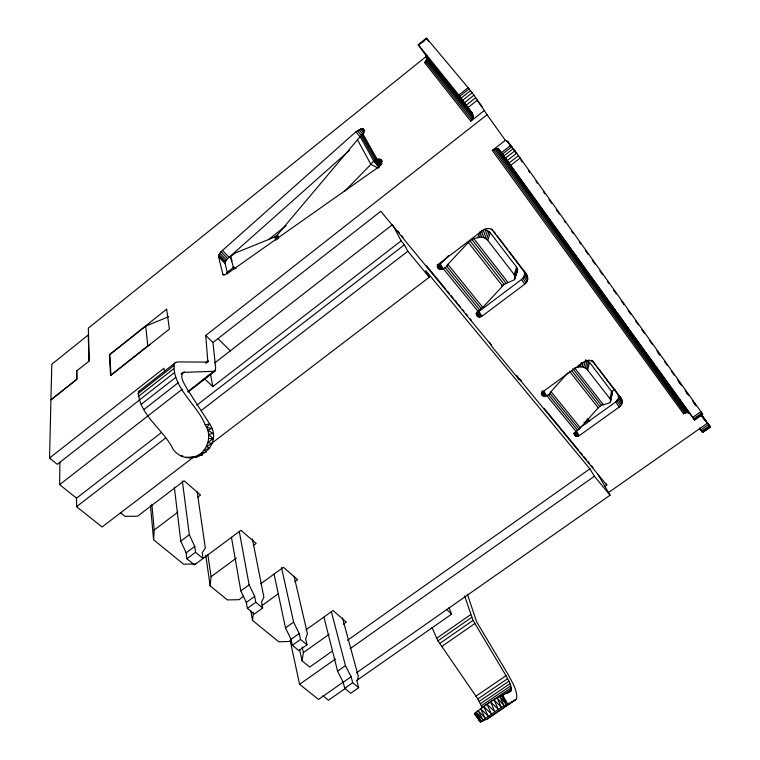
<?xml version="1.0" encoding="UTF-8"?>
<svg xmlns="http://www.w3.org/2000/svg" width="760" height="760" viewBox="0 0 760 760"><rect width="100%" height="100%" fill="white"/><g stroke="black" fill="none" stroke-linecap="round" stroke-linejoin="round"><path stroke-width="1.14" d="M139.479 390.792L138.377 391.761C138.624 414.418 164.416 430.492 173.195 449.435C189.525 470.867 225.482 447.269 209.703 423.899L187.169 389.034C184.718 384.237 179.597 377.824 182.827 372.4L214.852 371.269L215.659 368.001L212.961 342.56L205.732 335.454L487.056 114.712C481.051 105.668 475.18 96.168 468.103 87.666L426.426 38L418.199 44.736L425.847 55.442L472.302 113.23L473.138 117.335L470.782 121.163L424.64 62.643L426.673 59.185L425.847 55.442M194.484 456.427L102.068 526.975L76.57 506.654L76.504 498.17L59.641 484.642L59.907 462.232M185.411 457.301L192.869 457.149L190.237 457.605C205.703 456.874 213.75 437.057 205.19 424.868C197.875 405.194 171.171 386.745 174.439 363.489L175.778 362.33L177.945 361.922L207.869 362.083L205.732 335.454M227.648 273.97L225.188 263.673L225.644 261.43L227.611 258.599L349.591 150.271M139.526 400.007L57.285 464.331L49.533 458.023L50.929 399.978L76.931 379.287L76.855 370.899M344.346 191.53L370.889 164.407C377.207 154.232 387.724 161.12 376.342 168.663L227.876 273.173L224.931 274.673L222.936 274.522L218.576 256.756L219.051 254.524L221.036 251.693L355.984 131.736L361.827 128.601L362.795 128.696L364.724 130.862M195.586 563.996L183.54 564.177L153.577 539.742L154.223 529.995L151.848 504.175M233.975 269.325L230.745 257.773L231.439 255.759L235.847 252.785L274.787 236.968L276.763 235.59L357.456 139.792C359.319 136.714 365.845 133.504 363.385 129.181M476.605 312.189L479.009 311.419L521.531 279.509L523.896 276.745L524.656 273.438L523.602 270.474L509.238 251.645M526.803 275.12L492.898 230.698C490.532 227.706 485.916 227.895 483.094 230.118L439.042 263.786C433.666 271.672 446.243 270.009 447.887 264.347L469.955 240.73L473.803 238.593L481.431 236.949L484.015 229.444L487.597 230.575L490.314 232.826L516.6 267.14L517.645 269.772L514.482 279.661L504.136 284.373L482.79 307.439C478.183 308.978 472.777 319.352 481.859 316.293L524.714 284.202C529.9 280.725 527.535 273.933 523.602 270.474M243.713 596.23L238.991 599.678L227.401 599.934L210.168 585.884L211.071 576.726L207.832 554.582M291.716 640.062L289.798 641.44L278.74 641.792L252.51 620.407L253.451 612.769M508.658 692.654L511.233 690.602C511.717 685.207 508.392 680.295 506.008 675.697L473.052 620.359L464.578 595.935M515.119 278.54L514.235 274.654L487.758 240.331L485.022 238.079L481.431 236.949M580.697 427.034L615.714 401.954L618.573 398.088L617.975 394.136L597.389 367.156M573.961 433.666L576.279 436.297L579.206 435.66L619.239 407.056C623.998 404.149 622.336 398.012 618.564 394.972M332.025 651.282L309.728 667.052L302.109 660.848L303.382 652.612L302.109 646.931M575.035 435.413L574.693 433.58L575.434 432.298L580.364 427.899L598.215 407.816L601.502 405.365L609.767 402.781L610.726 400.872L612.284 392.34L589.561 362.377L585.589 359.793M610.461 401.897L612.284 392.34M610.546 399.788L609.938 398.696L611.676 391.248M510.558 691.353C497.392 696.549 485.507 704.786 474.534 713.564L480.69 721.876L487.597 718.875L516.572 699.019C517.788 690.308 512.04 682.271 508.307 674.832L476.615 621.794L467.39 594.178M609.938 398.696L586.644 368.809L588.534 361.332M587.679 369.854L589.561 362.377M586.644 368.809L583.689 367.26L585.323 360.858M585.285 367.925L587.176 360.449M603.345 404.738L574.626 367.906L580.26 366.766L581.352 362.51M580.26 366.766L581.98 366.871L583.072 362.606M578.664 366.976L579.206 364.847M612.465 393.433L611.505 395.342M514.995 275.947L517.351 268.441M514.482 279.661L517.645 269.772M514.235 274.654L516.6 267.14M487.758 240.331L490.314 232.826M485.022 238.079L487.597 230.575M486.552 239.096L489.117 231.591M483.274 237.348L485.849 229.843M479.617 236.911L481.83 230.489M477.945 237.243L479.807 231.885M516.838 272.156L517.475 271.035M621.528 399.199L593.038 361.874L589.123 360.031L584.269 361.608L543.181 391.495C538.156 397.822 549.908 397.034 551 391.647L567.862 372.837M448.618 255.483L440.534 263.91L437.076 264.67M487.597 718.875L488.309 718.105M418.199 44.736L418.617 45.144L426.863 38.484M422.275 42.455L424.099 40.983M426.958 55.85L88.34 328.111L89.195 361.057L76.608 370.927L76.684 379.316L50.929 399.808L51.784 364.258L88.274 334.96L88.939 361.095M424.64 62.643L426.408 61.218M168.72 316.683L145.702 326.116L109.829 354.654L110.931 375.06L147.801 345.885L149.957 344.992M226.584 272.878L234.023 266.978M268.432 239.685L286.092 225.663M418.617 45.144L458.831 95.019L468.103 87.666M472.302 113.23L459.819 96.273L469.11 88.91M461.168 98.04L470.478 90.677M462.802 100.197L472.112 92.834M464.588 102.609L473.898 95.247M466.402 105.079L475.722 97.727M468.131 107.464L477.441 100.12M470.782 121.163L483.873 110.874M49.533 458.023L163.923 368.267L164.673 371.735M138.377 391.761L175.778 362.33M137.835 393.832L173.565 365.835M138.12 396.644L173.508 368.923M139.222 400.149L174.258 372.742M212.961 342.56L380.808 211.27L491.492 345.382M141.151 404.387L175.826 377.302M180.994 373.834L182.827 372.4M181.659 374.11L184.433 371.944M144.011 409.421L178.325 382.669M205.409 362.985L208.211 360.791M206.311 363.062L208.173 361.608M214.833 362.881L392.54 224.608M182.181 389.253L59.641 484.642M492.3 150.461L505.343 140.325L507.794 141.711L514.986 150.746L702.525 413.896L694.621 420.033L498.531 148.912L496.033 148.523L492.3 150.461L683.506 413.763L686.907 412.519L689.472 413.487M187.758 391.637L213.436 371.697M191.511 388.731L193.363 387.296M199.851 382.261L210.035 374.357M212.809 372.2L215.593 370.034M188.138 392.017L214.852 371.269M498.531 148.912L501.476 152.608L510.815 145.359M694.621 420.033L502.541 153.966L511.898 146.708M503.947 155.809L513.323 148.552M505.609 158.013L514.986 150.746M204.668 378.869L212.791 386.612L401.118 240.873L392.967 225.416M507.395 160.427L516.781 153.168M509.2 162.868L518.577 155.619M76.504 498.17L161.053 432.839M196.755 405.251L404.377 244.815L401.118 240.873M510.881 165.186L520.258 157.947M76.57 506.654L165.708 437.921M201.362 410.428L407.797 251.266L404.377 244.815M210.52 444.191L429.295 277.201L425.733 270.608L589.874 468.844L594.396 476.292L610.081 495.206L356.411 672.866M205.19 424.868L209.703 423.899L206.625 427.452L211.945 428.45L207.689 430.217L213.113 433.523L208.553 434.359L213.104 438.672L207.936 442.605L211.935 443.64L206.473 446.5L209.618 448.229L204.269 450.024L206.35 452.048L201.505 452.969L202.359 454.879L194.598 456.808L197.743 456.627L193.847 457.045M154.223 529.995L177.85 512.154M197.685 497.173L200.526 495.036L184.167 480.785L137.503 516.249L124.83 516.306L120.365 512.667M501.59 285.95L503.49 284.525M253.298 545.566L256.12 543.486L240.977 530.29L194.398 564.908L186.875 558.733L186.143 552.843L180.775 541.101L189.316 534.707L182.362 481.033M186.143 552.843L194.74 546.431L189.316 534.707M186.875 558.733L195.529 552.283L194.74 546.431M211.071 576.726L236.407 558.03M252.405 538.982L263.881 597.217L261.516 602.082L262.666 608.01L254.305 614.07L247.37 608.38L246.306 602.433L240.825 590.89L249.119 584.829L239.267 531.439M260.727 583.813L283.404 567.264L297.663 579.7L294.794 581.78M246.306 602.433L254.657 596.362L249.119 584.829M247.37 608.38L255.769 602.281L254.657 596.362M262.209 605.416L278.502 593.598M611.183 392.036L615.03 389.262M294.091 576.251L307.467 633.745L305.653 638.856L307.021 644.812L298.841 650.626L292.344 645.297L291.051 639.322L285.503 627.94L293.598 622.126L281.523 567.635M291.051 639.322L299.202 633.489L293.598 622.126M306.128 629.755L333.032 610.517L346.303 622.088L343.444 624.121M292.344 645.297L300.542 639.436L299.202 633.489M303.382 652.612L329.137 634.296M347.529 640.309L589.874 468.844M342.808 682.394L318.506 699.418L299.582 684.332L335.464 659.015M350.008 648.745L594.396 476.292M683.506 413.763L685.396 412.433M692.769 417.354L700.938 411.597M693.747 418.712L701.908 412.974M694.374 419.624L702.525 413.896M694.469 419.9L702.753 414.314M342.456 617.918L358.312 676.362L357.086 681.73L358.691 687.695L350.749 693.234L344.726 688.294L343.197 682.299L337.582 671.128L345.458 665.589L331.379 611.809M604.922 486.523L606.86 485.165L605.758 483.379M608.332 492.661L707.313 423.282L701.394 414.998M699.57 428.022L700.938 429.913L708.767 424.431L710.467 426.968L702.677 432.421L699.675 428.64M343.197 682.299L351.12 676.751L345.458 665.589M700.938 429.913L701.86 431.205L709.688 425.724M702.677 432.421L710.267 426.588M702.515 432.269L710.467 426.968M344.726 688.294L352.697 682.717L351.12 676.751M345.904 688.028L328.453 700.226L322.933 695.808M356.573 680.58L451.601 614.165L449.084 607.563M511.214 687.743L482.125 707.475L477.84 698.943L437.959 640.822L436.705 638.267L470.611 614.659M437.959 640.822L471.637 617.395M439.584 643.615L473.052 620.359M441.579 646.636L474.838 623.551M475.988 696.141L506.008 675.697M477.84 698.943L507.67 678.651M479.275 701.328L508.925 681.178M480.529 703.665L509.979 683.667M481.479 705.707L510.739 685.852M501.752 695.875L511.394 689.348M507.395 693.206L511.233 690.602M489.288 717.45L516.572 699.019M515.669 699.913L501.41 707.313L480.282 722L474.534 713.564L480.367 721.791L474.895 713.089L481.222 721.031L476.073 712.082L482.847 719.786L478.002 710.619L485.193 718.095L480.624 708.728L488.119 716.053L483.712 706.582L491.368 713.849L487.084 704.311L494.817 711.55L490.608 701.983L498.275 709.308L494.019 699.798L501.41 707.313L497.068 697.908L504.117 705.65L499.653 696.369L506.245 704.406L501.353 695.419L507.613 703.684L502.493 694.858M541.947 391.153L542.716 390.906L545.841 396.045M198.274 455.23L202.359 454.879M208.639 438.539L213.104 438.672M180.785 455.753L182.875 455.952M236.084 268.603L234.612 268.413L233.082 267.14M581.98 366.871L583.689 367.26M378.318 168.102L370.889 164.407L357.456 139.792M708.767 424.431L701.1 415.492M195.529 552.283L203.024 558.505L202.198 552.644L205.343 548.14L197.191 491.862M255.769 602.281L262.666 608.01M300.542 639.436L307.021 644.812M352.697 682.717L358.691 687.695M360.287 136.762L373.977 161.471L379.791 166.82M446.481 609.283L451.601 614.165M361.238 135.784L375.06 160.607L380.009 165.347M217.977 338.637L230.441 350.968M362.102 134.805L376.162 159.932L381.064 164.806M222.518 273.828L224.019 275.386M219.051 254.524L225.644 261.43M218.605 255.769L225.197 262.675M218.576 256.756L225.188 263.673M221.036 251.693L227.611 258.599M219.877 253.127L226.461 260.034M222.405 250.325L228.969 257.241M362.862 133.827L377.255 159.429L381.102 163.647M381.615 161.443L379.506 159.02L381.596 161.633M702.021 413.544L702.582 414.19M710.296 426.825L708.861 425.077M373.977 161.471L379.002 167.447M477.802 101.394L481.583 105.925M480.272 104.737L482.543 107.464M407.797 251.266L429.295 277.201M375.06 160.607L379.325 165.766M397.803 230.983L399.304 232.807M401.555 235.543L403.066 237.367M426.36 265.61L445.901 289.303M447.412 291.127L449.663 293.863M451.164 295.688L453.425 298.423M454.926 300.238L457.178 302.974M458.679 304.798L460.19 306.622M462.441 309.358L463.942 311.173M466.203 313.909L467.704 315.733M469.955 318.469L471.456 320.292M520.087 379.24L521.588 381.064M544.16 408.424L578.769 450.385M580.269 452.209L582.531 454.945M584.031 456.769L586.292 459.505M587.793 461.329L589.304 463.153M591.556 465.889L593.066 467.713M517.484 376.874L606.86 485.165M443.203 268.603L478.23 311.562M546.697 395.533L576.165 431.67M376.162 159.932L380.38 165.119M444.856 267.263L479.845 310.279M548.226 394.326L577.667 430.512M447.887 264.347L482.79 307.439M551 391.647L580.364 427.899M446.424 265.838L481.374 308.892M549.67 393.034L579.072 429.248M380.19 159.21L381.606 160.958M426.445 56.582L472.948 114.465M426.73 57.855L473.233 115.871M382.005 163.419L378.518 159.068L381.662 163.495M377.255 159.429L381.434 164.635M426.673 59.185L473.138 117.335M380.731 159.714L382.128 161.462M357.504 130.52L361.522 135.546M381.947 161.234L380.503 159.429L381.843 161.13M355.984 131.736L360.667 137.589M426.284 60.486L472.673 118.769M361.827 128.601L364.496 131.955M360.544 128.886L363.888 133.085M359.072 129.552L363.08 134.577M362.795 128.696L364.135 130.378M425.59 61.664L471.874 120.08M700.929 414.171L706.059 420.622M458.831 95.019L459.819 96.273M700.748 414.295L704.378 418.902M701.138 415.435L708.13 424.147M468.255 242.298L502.483 285.893M569.401 371.117L598.215 407.816M501.476 152.608L502.541 153.966M469.955 240.73L504.136 284.373M571.681 370.604L599.735 406.419M473.803 238.593L507.927 282.359M471.874 239.447L506.017 283.157M572.764 368.581L601.502 405.365M494.152 231.885L495.586 233.766M497.021 235.648L507.794 249.764M592.42 360.648L595.964 365.294M493.544 149.606L684.608 413.117M497.952 148.513L688.826 412.927M497.097 148.38L687.952 412.594M496.033 148.523L686.907 412.519M494.817 148.95L685.767 412.699M507.794 141.711L516.04 153.282M520.856 160.037L522.225 161.965M528.418 170.639L529.786 172.567M535.971 181.241L537.348 183.169M543.533 191.852L544.91 193.781M549.033 199.566L551.788 203.423M556.596 210.168L559.341 214.025M564.158 220.78L565.535 222.708M571.719 231.382L573.087 233.31M579.281 241.984L580.649 243.912M585.466 250.667L588.211 254.524M592.334 260.309L595.089 264.166M599.896 270.911L602.651 274.769M607.458 281.523L608.836 283.452M613.643 290.197L616.398 294.053M621.205 300.798L623.95 304.655M628.083 310.441L630.828 314.298M635.635 321.052L638.39 324.909M641.829 329.726L644.575 333.583M649.382 340.337L652.137 344.195M656.944 350.94L659.699 354.797M664.506 361.541L667.261 365.398M671.384 371.184L674.13 375.041M677.568 379.867L681.692 385.652M685.13 390.469L688.56 395.295M692.692 401.08L696.122 405.897M507.139 141.103L510.578 145.92M658.274 353.067L659.651 354.996M678.88 381.976L680.257 383.895M686.442 392.568L687.819 394.497M693.994 403.17L695.371 405.099M506.322 140.638L507.699 142.566M487.056 114.712L505.343 140.325M618.583 395.305L622.136 400.368M618.792 396.653L622.345 401.726M618.573 398.088L622.126 403.17M591.878 360.231L593.038 361.874M428.783 41.62L426.835 38.779M617.966 399.513L621.5 404.605M701.86 431.205L702.449 432.06M616.987 400.834L620.521 405.925M615.714 401.954L619.239 407.056M524.352 271.852L527.554 276.507M524.656 273.438L527.867 278.094M524.505 275.101L527.706 279.765M491.672 228.912L492.898 230.698M523.896 276.745L527.098 281.418M522.889 278.245L526.072 282.929M521.531 279.509L524.714 284.202M475 713.488L480.69 721.876M587.841 418.427L589.722 421.353M587.356 419.406L588.63 421.382M586.539 419.995L587.784 421.942M585.894 420.983L587.167 422.987M584.041 422.047L585.304 424.042M576.508 431.3L579.206 435.66M575.804 431.699L578.512 436.069M575.054 431.946L577.752 436.316M574.836 432.896L576.992 436.392M574.133 432.791L576.279 436.297M574.056 433.399L575.672 436.031M574.114 433.865L575.187 435.613M597.825 474.221L610.081 495.206M543.951 391.343L546.554 395.627M542.459 392.017L545.062 396.292M541.681 392.084L544.274 396.368M541.462 392.834L543.533 396.264M541.339 393.404L542.887 395.979M541.357 393.822L542.393 395.533M516.857 375.582L519.327 379.8L492.385 347.177L489.497 342.161M479.009 311.419L481.859 316.293M478.258 311.856L481.108 316.74M477.441 312.123L480.282 317.005M477.166 313.167L479.446 317.072M476.377 313.034L478.648 316.939M476.244 313.68L477.945 316.616M476.073 313.937L477.384 316.113M440.391 264.024L443.061 268.717M439.622 264.48L442.282 269.183M438.776 264.755L441.427 269.448M437.902 264.812L440.553 269.515M437.608 265.601L439.726 269.363M437.409 266.19L438.995 269.012M437.142 266.351L438.406 268.479M432.022 627.57L436.705 638.267M230.745 257.773L232.066 261.012M277.571 234.716L278.663 238.013M276.763 235.59L277.846 238.858M275.813 236.398L276.877 239.609M274.787 236.968L275.832 240.16M323.931 617.139L337.582 671.128M299.582 649.439L302.109 660.848M290.13 640.243L299.582 684.332M273.999 573.79L285.503 627.94M210.482 374.081L212.791 386.612M250.828 611.154L252.51 620.407M231.448 537.244L240.825 590.89M205.78 555.436L210.168 585.884M174.325 487.131L180.775 541.101M145.702 326.116L147.801 345.885M150.489 505.523L153.577 539.742M166.63 309.206L109.44 354.711L110.552 375.63L169.385 329.07L166.63 309.206"/></g></svg>
